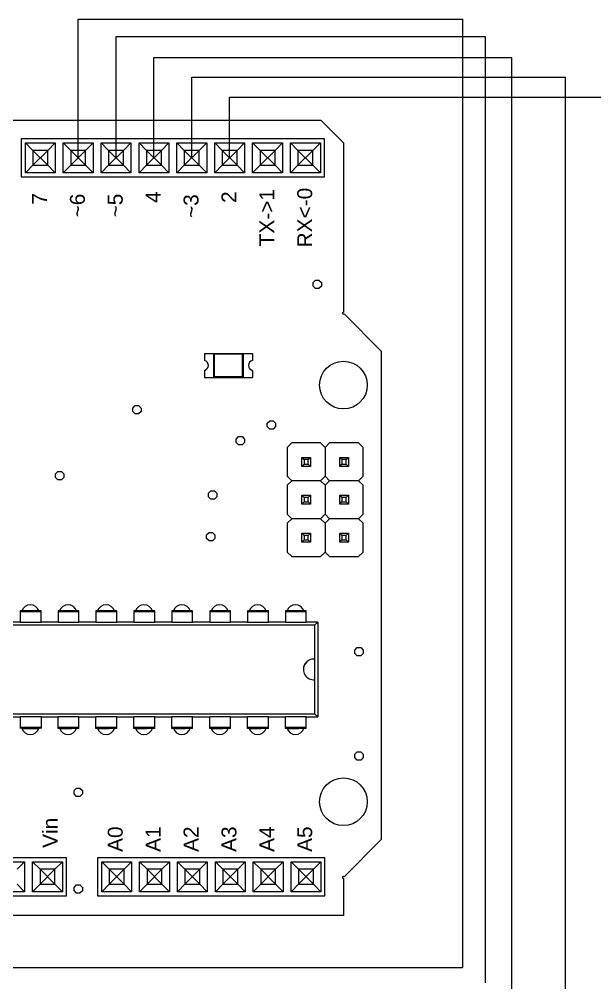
# Model space of a CAD drawing. Header units: millimetres. Extents: x 2530 to 3205, y 1639 to 2211.
# Drawn here: x 2965.3 to 3059.9, y 1765.6 to 1924 of the extents above; entities that cross this region are included whole.
import ezdxf

# ---------------------------------------------------------------- set-up
doc = ezdxf.new("R2010")
doc.units = ezdxf.units.MM
doc.linetypes.add('CONTINU', pattern=[0])
for name, color, linetype in [('1', 1, 'Continuous'), ('2', 2, 'CONTINU'), ('3', 3, 'CONTINU')]:
    doc.layers.add(name, color=color, linetype=linetype)
doc.styles.get("Standard").update_dxf_attribs({"font": 'arial.ttf'})

msp = doc.modelspace()

# ---------------------------------------------------------------- linework, layer by layer
at = {"color": 2}
for p, q in [((2974.97, 1901.21), (2974.97, 1923.98)), ((2974.97, 1923.98), (3038.17, 1923.98)), ((3038.17, 1923.98), (3038.17, 1768.04)), ((2827.46, 1768.04), (3038.17, 1768.04))]:
    msp.add_line(p, q, dxfattribs=at)
at = {"color": 180}
for p, q in [((2981.2, 1901.21), (2981.2, 1921.17)), ((2981.2, 1921.17), (3041.86, 1921.17)), ((3041.86, 1921.17), (3041.86, 1765.56))]:
    msp.add_line(p, q, dxfattribs=at)
at = {"color": 30}
for p, q in [((2987.43, 1901.21), (2987.43, 1917.7)), ((2987.43, 1917.7), (3046.19, 1917.7)), ((3046.19, 1917.7), (3046.19, 1762.39))]:
    msp.add_line(p, q, dxfattribs=at)
at = {"color": 54}
for p, q in [((2993.66, 1901.21), (2993.66, 1914.46)), ((2993.66, 1914.46), (3055.07, 1914.46)), ((3055.07, 1732.37), (3055.07, 1914.46))]:
    msp.add_line(p, q, dxfattribs=at)
at = {"color": 107}
for p, q in [((2999.88, 1901.21), (2999.88, 1911.19)), ((2999.88, 1911.19), (3131.01, 1911.19))]:
    msp.add_line(p, q, dxfattribs=at)
at = {"layer": '1', "color": 7, "linetype": 'Continuous', "lineweight": 15}
for p, q in [((2965.63, 1904.32), (2965.63, 1898.09)), ((3015.45, 1904.32), (2965.63, 1904.32)), ((3015.45, 1898.09), (3015.45, 1904.32)), ((2966.3, 1898.76), (2966.3, 1903.66)), ((2967.52, 1902.43), (2966.3, 1903.66)), ((2966.3, 1903.66), (2971.2, 1903.66)), ((2971.2, 1903.66), (2969.97, 1902.43)), ((2971.2, 1903.66), (2971.2, 1898.76)), ((2972.52, 1898.76), (2972.52, 1903.66)), ((2973.75, 1902.43), (2972.52, 1903.66)), ((2972.52, 1903.66), (2977.43, 1903.66)), ((2977.43, 1903.66), (2976.2, 1902.43)), ((2977.43, 1903.66), (2977.43, 1898.76)), ((2979.98, 1902.43), (2978.75, 1903.66)), ((2978.75, 1903.66), (2983.65, 1903.66)), ((2978.75, 1898.76), (2978.75, 1903.66)), ((2983.65, 1903.66), (2982.43, 1902.43)), ((2983.65, 1903.66), (2983.65, 1898.76)), ((2984.98, 1898.76), (2984.98, 1903.66)), ((2986.2, 1902.43), (2984.98, 1903.66)), ((2984.98, 1903.66), (2989.88, 1903.66)), ((2989.88, 1903.66), (2988.66, 1902.43)), ((2989.88, 1903.66), (2989.88, 1898.76)), ((2991.21, 1898.76), (2991.21, 1903.66)), ((2992.43, 1902.43), (2991.21, 1903.66)), ((2991.21, 1903.66), (2996.11, 1903.66)), ((2996.11, 1903.66), (2994.88, 1902.43)), ((2996.11, 1903.66), (2996.11, 1898.76)), ((2997.43, 1898.76), (2997.43, 1903.66)), ((2998.66, 1902.43), (2997.43, 1903.66)), ((2997.43, 1903.66), (3002.34, 1903.66)), ((3002.34, 1903.66), (3001.11, 1902.43)), ((3002.34, 1903.66), (3002.34, 1898.76)), ((3003.66, 1898.76), (3003.66, 1903.66)), ((3004.89, 1902.43), (3003.66, 1903.66)), ((3003.66, 1903.66), (3008.56, 1903.66)), ((3008.56, 1903.66), (3007.34, 1902.43)), ((3008.56, 1903.66), (3008.56, 1898.76)), ((3009.89, 1903.66), (3014.79, 1903.66)), ((3009.89, 1898.76), (3009.89, 1903.66)), ((3011.11, 1902.43), (3009.89, 1903.66)), ((3014.79, 1903.66), (3013.57, 1902.43)), ((3014.79, 1903.66), (3014.79, 1898.76)), ((2969.97, 1899.98), (2969.97, 1902.43)), ((2976.2, 1899.98), (2976.2, 1902.43)), ((2982.43, 1899.98), (2982.43, 1902.43)), ((2988.66, 1899.98), (2988.66, 1902.43)), ((2994.88, 1899.98), (2994.88, 1902.43)), ((3001.11, 1899.98), (3001.11, 1902.43)), ((3007.34, 1899.98), (3007.34, 1902.43)), ((3013.57, 1899.98), (3013.57, 1902.43)), ((2967.52, 1899.98), (2966.3, 1898.76)), ((2971.2, 1898.76), (2969.97, 1899.98)), ((2973.75, 1899.98), (2972.52, 1898.76)), ((2977.43, 1898.76), (2976.2, 1899.98)), ((2979.98, 1899.98), (2978.75, 1898.76)), ((2983.65, 1898.76), (2982.43, 1899.98)), ((2986.2, 1899.98), (2984.98, 1898.76)), ((2989.88, 1898.76), (2988.66, 1899.98)), ((2992.43, 1899.98), (2991.21, 1898.76)), ((2996.11, 1898.76), (2994.88, 1899.98)), ((2998.66, 1899.98), (2997.43, 1898.76)), ((3002.34, 1898.76), (3001.11, 1899.98)), ((3004.89, 1899.98), (3003.66, 1898.76)), ((3008.56, 1898.76), (3007.34, 1899.98)), ((3011.11, 1899.98), (3009.89, 1898.76)), ((3014.79, 1898.76), (3013.57, 1899.98)), ((2965.63, 1898.09), (3015.45, 1898.09)), ((2971.2, 1898.76), (2966.3, 1898.76)), ((2977.43, 1898.76), (2972.52, 1898.76)), ((2983.65, 1898.76), (2978.75, 1898.76)), ((2989.88, 1898.76), (2984.98, 1898.76)), ((2996.11, 1898.76), (2991.21, 1898.76)), ((3002.34, 1898.76), (2997.43, 1898.76)), ((3008.56, 1898.76), (3003.66, 1898.76)), ((3014.79, 1898.76), (3009.89, 1898.76)), ((3013.6, 1880.68), (3014, 1881.08)), ((3013.6, 1880.11), (3013.6, 1880.68)), ((3014, 1881.08), (3014.56, 1881.08)), ((3014.56, 1881.08), (3014.97, 1880.68)), ((3014.97, 1880.68), (3014.97, 1880.11)), ((3014, 1879.71), (3013.6, 1880.11)), ((3014.56, 1879.71), (3014, 1879.71)), ((3014.97, 1880.11), (3014.56, 1879.71)), ((2995.76, 1869.03), (3003.61, 1869.03)), ((2995.76, 1869.03), (2995.76, 1867.89)), ((2997.36, 1868.9), (2997.23, 1869.03)), ((2997.23, 1869.03), (2997.23, 1865.1)), ((2997.36, 1868.9), (2997.36, 1865.23)), ((3002.01, 1868.9), (2997.36, 1868.9)), ((3002.01, 1868.9), (3002.14, 1869.03)), ((3002.01, 1865.23), (3002.01, 1868.9)), ((3002.14, 1865.1), (3002.14, 1869.03)), ((3003.61, 1869.03), (3003.61, 1867.89)), ((2995.76, 1866.24), (2995.76, 1865.1)), ((2995.76, 1865.1), (3003.61, 1865.1)), ((2997.36, 1865.23), (2997.23, 1865.1)), ((2997.36, 1865.23), (3002.01, 1865.23)), ((3002.01, 1865.23), (3002.14, 1865.1)), ((3003.61, 1866.24), (3003.61, 1865.1)), ((2983.95, 1860.06), (2984.35, 1860.46)), ((2983.95, 1859.49), (2983.95, 1860.06)), ((2984.35, 1860.46), (2984.92, 1860.46)), ((2984.92, 1860.46), (2985.32, 1860.06)), ((2985.32, 1860.06), (2985.32, 1859.49)), ((2984.35, 1859.09), (2983.95, 1859.49)), ((2984.92, 1859.09), (2984.35, 1859.09)), ((2985.32, 1859.49), (2984.92, 1859.09)), ((3006.06, 1857.57), (3006.46, 1857.97)), ((3006.06, 1857), (3006.06, 1857.57)), ((3006.46, 1856.6), (3006.06, 1857)), ((3006.46, 1857.97), (3007.03, 1857.97)), ((3007.03, 1857.97), (3007.43, 1857.57)), ((3007.43, 1857), (3007.03, 1856.6)), ((3007.43, 1857.57), (3007.43, 1857)), ((3000.95, 1854.96), (3001.36, 1855.36)), ((3001.36, 1855.36), (3001.92, 1855.36)), ((3001.92, 1855.36), (3002.32, 1854.96)), ((3007.03, 1856.6), (3006.46, 1856.6)), ((3000.95, 1854.39), (3000.95, 1854.96)), ((3001.36, 1853.99), (3000.95, 1854.39)), ((3001.92, 1853.99), (3001.36, 1853.99)), ((3002.32, 1854.39), (3001.92, 1853.99)), ((3002.32, 1854.96), (3002.32, 1854.39)), ((3010.08, 1854.32), (3009.34, 1853.58)), ((3014.83, 1854.32), (3010.08, 1854.32)), ((3015.57, 1853.58), (3014.83, 1854.32)), ((3016.31, 1854.32), (3015.57, 1853.58)), ((3021.06, 1854.32), (3016.31, 1854.32)), ((3021.8, 1853.58), (3021.06, 1854.32)), ((3009.34, 1853.58), (3009.34, 1848.83)), ((3015.57, 1853.58), (3015.57, 1848.83)), ((3021.8, 1848.83), (3021.8, 1853.58)), ((3011.75, 1850.47), (3011.75, 1851.94)), ((3011.75, 1851.94), (3012.12, 1851.57)), ((3011.75, 1851.94), (3013.16, 1851.94)), ((3011.75, 1850.47), (3012.12, 1850.84)), ((3013.16, 1850.47), (3011.75, 1850.47)), ((3012.8, 1851.57), (3013.16, 1851.94)), ((3012.8, 1850.84), (3013.16, 1850.47)), ((3013.16, 1851.94), (3013.16, 1850.47)), ((3017.98, 1850.47), (3017.98, 1851.94)), ((3017.98, 1851.94), (3018.34, 1851.57)), ((3017.98, 1851.94), (3019.39, 1851.94)), ((3017.98, 1850.47), (3018.34, 1850.84)), ((3019.39, 1850.47), (3017.98, 1850.47)), ((3019.02, 1851.57), (3019.39, 1851.94)), ((3019.02, 1850.84), (3019.39, 1850.47)), ((3019.39, 1851.94), (3019.39, 1850.47)), ((2971.25, 1849.23), (2971.65, 1849.63)), ((2971.25, 1848.66), (2971.25, 1849.23)), ((2971.65, 1849.63), (2972.22, 1849.63)), ((2972.22, 1849.63), (2972.62, 1849.23)), ((2972.62, 1849.23), (2972.62, 1848.66)), ((2971.65, 1848.26), (2971.25, 1848.66)), ((2972.22, 1848.26), (2971.65, 1848.26)), ((2972.62, 1848.66), (2972.22, 1848.26)), ((3009.34, 1848.83), (3010.08, 1848.09)), ((3010.08, 1848.09), (3009.34, 1847.35)), ((3009.34, 1847.35), (3009.34, 1842.6)), ((3014.83, 1848.09), (3010.08, 1848.09)), ((3014.83, 1848.09), (3015.57, 1848.83)), ((3015.57, 1847.35), (3014.83, 1848.09)), ((3015.57, 1848.83), (3016.31, 1848.09)), ((3016.31, 1848.09), (3015.57, 1847.35)), ((3015.57, 1847.35), (3015.57, 1842.6)), ((3021.06, 1848.09), (3016.31, 1848.09)), ((3021.06, 1848.09), (3021.8, 1848.83)), ((3021.8, 1847.35), (3021.06, 1848.09)), ((3021.8, 1842.6), (3021.8, 1847.35)), ((2996.41, 1846.05), (2996.81, 1846.45)), ((2996.41, 1845.48), (2996.41, 1846.05)), ((2996.81, 1846.45), (2997.38, 1846.45)), ((2997.38, 1846.45), (2997.78, 1846.05)), ((2997.78, 1846.05), (2997.78, 1845.48)), ((3011.75, 1844.24), (3011.75, 1845.71)), ((3011.75, 1845.71), (3012.12, 1845.34)), ((3011.75, 1845.71), (3013.16, 1845.71)), ((3012.8, 1845.34), (3013.16, 1845.71)), ((3013.16, 1845.71), (3013.16, 1844.24)), ((3017.98, 1844.24), (3017.98, 1845.71)), ((3017.98, 1845.71), (3018.34, 1845.34)), ((3017.98, 1845.71), (3019.39, 1845.71)), ((3019.02, 1845.34), (3019.39, 1845.71)), ((3019.39, 1845.71), (3019.39, 1844.24)), ((2996.81, 1845.08), (2996.41, 1845.48)), ((2997.38, 1845.08), (2996.81, 1845.08)), ((2997.78, 1845.48), (2997.38, 1845.08)), ((3011.75, 1844.24), (3012.12, 1844.61)), ((3013.16, 1844.24), (3011.75, 1844.24)), ((3012.8, 1844.61), (3013.16, 1844.24)), ((3017.98, 1844.24), (3018.34, 1844.61)), ((3019.39, 1844.24), (3017.98, 1844.24)), ((3019.02, 1844.61), (3019.39, 1844.24)), ((3009.34, 1842.6), (3010.08, 1841.86)), ((3014.83, 1841.86), (3015.57, 1842.6)), ((3015.57, 1842.6), (3016.31, 1841.86)), ((3021.06, 1841.86), (3021.8, 1842.6)), ((3010.08, 1841.86), (3009.34, 1841.13)), ((3009.34, 1841.13), (3009.34, 1836.37)), ((3014.83, 1841.86), (3010.08, 1841.86)), ((3015.57, 1841.13), (3014.83, 1841.86)), ((3016.31, 1841.86), (3015.57, 1841.13)), ((3015.57, 1841.13), (3015.57, 1836.37)), ((3021.06, 1841.86), (3016.31, 1841.86)), ((3021.8, 1841.13), (3021.06, 1841.86)), ((3021.8, 1836.37), (3021.8, 1841.13)), ((2996.1, 1839.2), (2996.5, 1839.6)), ((2996.5, 1839.6), (2997.07, 1839.6)), ((2997.07, 1839.6), (2997.47, 1839.2)), ((3011.75, 1838.01), (3011.75, 1839.48)), ((3011.75, 1839.48), (3012.12, 1839.12)), ((3011.75, 1839.48), (3013.16, 1839.48)), ((3012.8, 1839.12), (3013.16, 1839.48)), ((3013.16, 1839.48), (3013.16, 1838.01)), ((3017.98, 1839.48), (3018.34, 1839.12)), ((3017.98, 1839.48), (3019.39, 1839.48)), ((3017.98, 1838.01), (3017.98, 1839.48)), ((3019.02, 1839.12), (3019.39, 1839.48)), ((3019.39, 1839.48), (3019.39, 1838.01)), ((2996.1, 1838.63), (2996.1, 1839.2)), ((2996.5, 1838.23), (2996.1, 1838.63)), ((2997.07, 1838.23), (2996.5, 1838.23)), ((2997.47, 1838.63), (2997.07, 1838.23)), ((2997.47, 1839.2), (2997.47, 1838.63)), ((3011.75, 1838.01), (3012.12, 1838.38)), ((3013.16, 1838.01), (3011.75, 1838.01)), ((3012.8, 1838.38), (3013.16, 1838.01)), ((3017.98, 1838.01), (3018.34, 1838.38)), ((3019.39, 1838.01), (3017.98, 1838.01)), ((3019.02, 1838.38), (3019.39, 1838.01)), ((3009.34, 1836.37), (3010.08, 1835.63)), ((3014.83, 1835.63), (3015.57, 1836.37)), ((3015.57, 1836.37), (3016.31, 1835.63)), ((3021.06, 1835.63), (3021.8, 1836.37)), ((3010.08, 1835.63), (3014.83, 1835.63)), ((3016.31, 1835.63), (3021.06, 1835.63)), ((2965.46, 1826.71), (2965.46, 1824.8)), ((2968.88, 1826.71), (2965.46, 1826.71)), ((2968.88, 1824.8), (2968.88, 1826.71)), ((2971.69, 1826.71), (2971.69, 1824.8)), ((2975.11, 1826.71), (2971.69, 1826.71)), ((2975.11, 1824.8), (2975.11, 1826.71)), ((2977.91, 1826.71), (2977.91, 1824.8)), ((2981.34, 1826.71), (2977.91, 1826.71)), ((2981.34, 1824.8), (2981.34, 1826.71)), ((2984.14, 1826.71), (2984.14, 1824.8)), ((2987.57, 1826.71), (2984.14, 1826.71)), ((2987.57, 1824.8), (2987.57, 1826.71)), ((2990.37, 1826.71), (2990.37, 1824.8)), ((2993.79, 1826.71), (2990.37, 1826.71)), ((2993.79, 1824.8), (2993.79, 1826.71)), ((2996.6, 1826.71), (2996.6, 1824.8)), ((3000.02, 1826.71), (2996.6, 1826.71)), ((3000.02, 1824.8), (3000.02, 1826.71)), ((3002.82, 1826.71), (3002.82, 1824.8)), ((3006.25, 1826.71), (3002.82, 1826.71)), ((3006.25, 1824.8), (3006.25, 1826.71)), ((3009.05, 1826.71), (3009.05, 1824.8)), ((3012.48, 1826.71), (3009.05, 1826.71)), ((3012.48, 1824.8), (3012.48, 1826.71)), ((2968.88, 1826.55), (2965.46, 1826.55)), ((2975.11, 1826.55), (2971.69, 1826.55)), ((2981.34, 1826.55), (2977.91, 1826.55)), ((2987.57, 1826.55), (2984.14, 1826.55)), ((2993.79, 1826.55), (2990.37, 1826.55)), ((3000.02, 1826.55), (2996.6, 1826.55)), ((3006.25, 1826.55), (3002.82, 1826.55)), ((3012.48, 1826.55), (3009.05, 1826.55)), ((3013.85, 1824.36), (2926.72, 1824.36)), ((2965.46, 1824.84), (2962.66, 1824.84)), ((2968.88, 1824.8), (2965.46, 1824.8)), ((2971.69, 1824.84), (2968.88, 1824.84)), ((2975.11, 1824.8), (2971.69, 1824.8)), ((2977.91, 1824.84), (2975.11, 1824.84)), ((2981.34, 1824.8), (2977.91, 1824.8)), ((2984.14, 1824.84), (2981.34, 1824.84)), ((2987.57, 1824.8), (2984.14, 1824.8)), ((2990.37, 1824.84), (2987.57, 1824.84)), ((2993.79, 1824.8), (2990.37, 1824.8)), ((2996.6, 1824.84), (2993.79, 1824.84)), ((3000.02, 1824.8), (2996.6, 1824.8)), ((3002.82, 1824.84), (3000.02, 1824.84)), ((3006.25, 1824.8), (3002.82, 1824.8)), ((3009.05, 1824.84), (3006.25, 1824.84)), ((3012.48, 1824.8), (3009.05, 1824.8)), ((3014.35, 1824.84), (3012.48, 1824.84)), ((3013.85, 1824.36), (3014.35, 1824.84)), ((3013.85, 1824.36), (3013.85, 1818.78)), ((3014.35, 1824.84), (3014.35, 1809.27)), ((3020.45, 1820.27), (3020.85, 1820.67)), ((3020.85, 1820.67), (3021.42, 1820.67)), ((3021.42, 1820.67), (3021.82, 1820.27)), ((3013.85, 1818.78), (3013.87, 1818.78)), ((3013.87, 1815.37), (3013.87, 1818.78)), ((3020.45, 1819.7), (3020.45, 1820.27)), ((3020.85, 1819.3), (3020.45, 1819.7)), ((3021.42, 1819.3), (3020.85, 1819.3)), ((3021.82, 1819.7), (3021.42, 1819.3)), ((3021.82, 1820.27), (3021.82, 1819.7)), ((3013.85, 1815.37), (3013.85, 1809.79)), ((3013.87, 1815.37), (3013.85, 1815.37)), ((2926.72, 1809.79), (3013.85, 1809.79)), ((2962.66, 1809.27), (2965.46, 1809.27)), ((2965.46, 1809.31), (2968.88, 1809.31)), ((2965.46, 1809.31), (2965.46, 1807.37)), ((2968.88, 1809.31), (2968.88, 1807.37)), ((2968.88, 1809.27), (2971.69, 1809.27)), ((2971.69, 1809.31), (2975.11, 1809.31)), ((2971.69, 1807.37), (2971.69, 1809.31)), ((2975.11, 1807.37), (2975.11, 1809.31)), ((2975.11, 1809.27), (2977.91, 1809.27)), ((2977.91, 1809.31), (2981.34, 1809.31)), ((2977.91, 1807.37), (2977.91, 1809.31)), ((2981.34, 1807.37), (2981.34, 1809.31)), ((2981.34, 1809.27), (2984.14, 1809.27)), ((2984.14, 1809.31), (2987.57, 1809.31)), ((2984.14, 1807.37), (2984.14, 1809.31)), ((2987.57, 1807.37), (2987.57, 1809.31)), ((2987.57, 1809.27), (2990.37, 1809.27)), ((2990.37, 1809.31), (2993.79, 1809.31)), ((2990.37, 1807.37), (2990.37, 1809.31)), ((2993.79, 1807.37), (2993.79, 1809.31)), ((2993.79, 1809.27), (2996.6, 1809.27)), ((2996.6, 1809.31), (3000.02, 1809.31)), ((2996.6, 1807.37), (2996.6, 1809.31)), ((3000.02, 1807.37), (3000.02, 1809.31)), ((3000.02, 1809.27), (3002.82, 1809.27)), ((3002.82, 1809.31), (3006.25, 1809.31)), ((3002.82, 1807.37), (3002.82, 1809.31)), ((3006.25, 1807.37), (3006.25, 1809.31)), ((3006.25, 1809.27), (3009.05, 1809.27)), ((3009.05, 1809.31), (3012.48, 1809.31)), ((3009.05, 1807.37), (3009.05, 1809.31)), ((3012.48, 1807.37), (3012.48, 1809.31)), ((3012.48, 1809.27), (3014.35, 1809.27)), ((3014.35, 1809.27), (3013.85, 1809.79)), ((2965.46, 1807.56), (2968.88, 1807.56)), ((2968.88, 1807.4), (2965.46, 1807.4)), ((2965.72, 1807.37), (2966.7, 1807.37)), ((2966.7, 1807.37), (2966.7, 1807.35)), ((2966.7, 1807.35), (2967.64, 1807.35)), ((2967.64, 1807.37), (2968.5, 1807.37)), ((2967.64, 1807.35), (2967.64, 1807.37)), ((2971.69, 1807.56), (2975.11, 1807.56)), ((2971.69, 1807.4), (2975.11, 1807.4)), ((2971.94, 1807.37), (2972.93, 1807.37)), ((2972.93, 1807.37), (2972.93, 1807.35)), ((2972.93, 1807.35), (2973.87, 1807.35)), ((2974.72, 1807.37), (2973.87, 1807.37)), ((2973.87, 1807.35), (2973.87, 1807.37)), ((2977.91, 1807.56), (2981.34, 1807.56)), ((2977.91, 1807.4), (2981.34, 1807.4)), ((2978.17, 1807.37), (2979.16, 1807.37)), ((2979.16, 1807.37), (2979.16, 1807.35)), ((2979.16, 1807.35), (2980.09, 1807.35)), ((2980.95, 1807.37), (2980.09, 1807.37)), ((2980.09, 1807.35), (2980.09, 1807.37)), ((2984.14, 1807.56), (2987.57, 1807.56)), ((2984.14, 1807.4), (2987.57, 1807.4)), ((2984.4, 1807.37), (2985.39, 1807.37)), ((2985.39, 1807.37), (2985.39, 1807.35)), ((2985.39, 1807.35), (2986.32, 1807.35)), ((2987.18, 1807.37), (2986.32, 1807.37)), ((2986.32, 1807.35), (2986.32, 1807.37)), ((2990.37, 1807.56), (2993.79, 1807.56)), ((2990.37, 1807.4), (2993.79, 1807.4)), ((2990.63, 1807.37), (2991.61, 1807.37)), ((2991.61, 1807.37), (2991.61, 1807.35)), ((2991.61, 1807.35), (2992.55, 1807.35)), ((2993.41, 1807.37), (2992.55, 1807.37)), ((2992.55, 1807.35), (2992.55, 1807.37)), ((2996.6, 1807.56), (3000.02, 1807.56)), ((2996.6, 1807.4), (3000.02, 1807.4)), ((2996.85, 1807.37), (2997.84, 1807.37)), ((2997.84, 1807.37), (2997.84, 1807.35)), ((2997.84, 1807.35), (2998.78, 1807.35)), ((2999.63, 1807.37), (2998.78, 1807.37)), ((2998.78, 1807.35), (2998.78, 1807.37)), ((3002.82, 1807.56), (3006.25, 1807.56)), ((3002.82, 1807.4), (3006.25, 1807.4)), ((3003.08, 1807.37), (3004.07, 1807.37)), ((3004.07, 1807.37), (3004.07, 1807.35)), ((3004.07, 1807.35), (3005, 1807.35)), ((3005.86, 1807.37), (3005, 1807.37)), ((3005, 1807.35), (3005, 1807.37)), ((3009.05, 1807.56), (3012.48, 1807.56)), ((3009.05, 1807.4), (3012.48, 1807.4)), ((3009.31, 1807.37), (3010.3, 1807.37)), ((3010.3, 1807.37), (3010.3, 1807.35)), ((3010.3, 1807.35), (3011.23, 1807.35)), ((3012.09, 1807.37), (3011.23, 1807.37)), ((3011.23, 1807.35), (3011.23, 1807.37)), ((3020.45, 1803.14), (3020.85, 1803.54)), ((3020.45, 1802.57), (3020.45, 1803.14)), ((3020.85, 1803.54), (3021.42, 1803.54)), ((3021.42, 1803.54), (3021.82, 1803.14)), ((3021.82, 1803.14), (3021.82, 1802.57)), ((3020.85, 1802.17), (3020.45, 1802.57)), ((3021.42, 1802.17), (3020.85, 1802.17)), ((3021.82, 1802.57), (3021.42, 1802.17)), ((2974.3, 1797.16), (2974.7, 1797.56)), ((2974.3, 1796.6), (2974.3, 1797.16)), ((2974.7, 1796.19), (2974.3, 1796.6)), ((2974.7, 1797.56), (2975.27, 1797.56)), ((2975.27, 1797.56), (2975.67, 1797.16)), ((2975.67, 1796.6), (2975.27, 1796.19)), ((2975.67, 1797.16), (2975.67, 1796.6)), ((2975.27, 1796.19), (2974.7, 1796.19)), ((2973.05, 1786.1), (2935.68, 1786.1)), ((2973.05, 1779.87), (2973.05, 1786.1)), ((3015.55, 1786.1), (2978.18, 1786.1)), ((2978.18, 1786.1), (2978.18, 1779.87)), ((3015.55, 1779.87), (3015.55, 1786.1)), ((2961.26, 1785.44), (2966.16, 1785.44)), ((2966.16, 1785.44), (2964.93, 1784.21)), ((2966.16, 1785.44), (2966.16, 1780.53)), ((2967.48, 1780.53), (2967.48, 1785.44)), ((2968.71, 1784.21), (2967.48, 1785.44)), ((2967.48, 1785.44), (2972.39, 1785.44)), ((2972.39, 1785.44), (2971.16, 1784.21)), ((2971.16, 1781.76), (2971.16, 1784.21)), ((2972.39, 1785.44), (2972.39, 1780.53)), ((2978.85, 1780.53), (2978.85, 1785.44)), ((2980.07, 1784.21), (2978.85, 1785.44)), ((2978.85, 1785.44), (2983.75, 1785.44)), ((2983.75, 1785.44), (2982.52, 1784.21)), ((2982.52, 1781.76), (2982.52, 1784.21)), ((2983.75, 1785.44), (2983.75, 1780.53)), ((2986.3, 1784.21), (2985.07, 1785.44)), ((2985.07, 1785.44), (2989.98, 1785.44)), ((2985.07, 1780.53), (2985.07, 1785.44)), ((2989.98, 1785.44), (2988.75, 1784.21)), ((2988.75, 1781.76), (2988.75, 1784.21)), ((2989.98, 1785.44), (2989.98, 1780.53)), ((2992.53, 1784.21), (2991.3, 1785.44)), ((2991.3, 1785.44), (2996.2, 1785.44)), ((2991.3, 1780.53), (2991.3, 1785.44)), ((2996.2, 1785.44), (2994.98, 1784.21)), ((2994.98, 1781.76), (2994.98, 1784.21)), ((2996.2, 1785.44), (2996.2, 1780.53)), ((2998.75, 1784.21), (2997.53, 1785.44)), ((2997.53, 1785.44), (3002.43, 1785.44)), ((2997.53, 1780.53), (2997.53, 1785.44)), ((3002.43, 1785.44), (3001.21, 1784.21)), ((3001.21, 1781.76), (3001.21, 1784.21)), ((3002.43, 1785.44), (3002.43, 1780.53)), ((3003.76, 1780.53), (3003.76, 1785.44)), ((3004.98, 1784.21), (3003.76, 1785.44)), ((3003.76, 1785.44), (3008.66, 1785.44)), ((3008.66, 1785.44), (3007.43, 1784.21)), ((3007.43, 1781.76), (3007.43, 1784.21)), ((3008.66, 1785.44), (3008.66, 1780.53)), ((3009.98, 1780.53), (3009.98, 1785.44)), ((3011.21, 1784.21), (3009.98, 1785.44)), ((3009.98, 1785.44), (3014.89, 1785.44)), ((3014.89, 1785.44), (3013.66, 1784.21)), ((3013.66, 1781.76), (3013.66, 1784.21)), ((3014.89, 1785.44), (3014.89, 1780.53)), ((2966.16, 1780.53), (2964.93, 1781.76)), ((2968.71, 1781.76), (2967.48, 1780.53)), ((2972.39, 1780.53), (2971.16, 1781.76)), ((2974.3, 1781.22), (2974.7, 1781.63)), ((2974.3, 1780.72), (2974.3, 1781.28)), ((2974.3, 1780.66), (2974.3, 1781.22)), ((2974.7, 1780.31), (2974.3, 1780.72)), ((2974.7, 1781.63), (2975.27, 1781.63)), ((2975.27, 1781.63), (2975.67, 1781.22)), ((2975.67, 1780.72), (2975.27, 1780.31)), ((2975.67, 1781.28), (2975.67, 1780.72)), ((2975.67, 1781.22), (2975.67, 1780.66)), ((2980.07, 1781.76), (2978.85, 1780.53)), ((2983.75, 1780.53), (2982.52, 1781.76)), ((2986.3, 1781.76), (2985.07, 1780.53)), ((2989.98, 1780.53), (2988.75, 1781.76)), ((2992.53, 1781.76), (2991.3, 1780.53)), ((2996.2, 1780.53), (2994.98, 1781.76)), ((2998.75, 1781.76), (2997.53, 1780.53)), ((3002.43, 1780.53), (3001.21, 1781.76)), ((3004.98, 1781.76), (3003.76, 1780.53)), ((3008.66, 1780.53), (3007.43, 1781.76)), ((3011.21, 1781.76), (3009.98, 1780.53)), ((3014.89, 1780.53), (3013.66, 1781.76)), ((2935.68, 1779.87), (2973.05, 1779.87)), ((2966.16, 1780.53), (2961.26, 1780.53)), ((2972.39, 1780.53), (2967.48, 1780.53)), ((2974.7, 1780.26), (2974.3, 1780.66)), ((2975.27, 1780.31), (2974.7, 1780.31)), ((2975.27, 1780.26), (2974.7, 1780.26)), ((2975.67, 1780.66), (2975.27, 1780.26)), ((2978.18, 1779.87), (3015.55, 1779.87)), ((2983.75, 1780.53), (2978.85, 1780.53)), ((2989.98, 1780.53), (2985.07, 1780.53)), ((2996.2, 1780.53), (2991.3, 1780.53)), ((3002.43, 1780.53), (2997.53, 1780.53)), ((3008.66, 1780.53), (3003.76, 1780.53)), ((3014.89, 1780.53), (3009.98, 1780.53))]:
    msp.add_line(p, q, dxfattribs=at)
for centre in [(3018.58, 1863.83), (3018.58, 1795.32)]:
    msp.add_circle(centre, 3.92, dxfattribs=at)
for centre, radius, start, end in [((2995.52, 1867.07), 0.858, 286.6015, 73.3985), ((3003.85, 1867.07), 0.858, 106.6015, 253.3985), ((2967.11, 1826.24), 1.47, 18.6374, 161.3626), ((2973.33, 1826.24), 1.47, 18.6374, 161.3626), ((2979.56, 1826.24), 1.47, 18.6374, 161.3626), ((2985.79, 1826.24), 1.47, 18.6374, 161.3626), ((2992.02, 1826.24), 1.47, 18.6374, 161.3626), ((2998.24, 1826.24), 1.47, 18.6374, 161.3626), ((3004.47, 1826.24), 1.47, 18.6374, 161.3626), ((3010.7, 1826.24), 1.47, 18.6374, 161.3626), ((3013.71, 1817.08), 1.71, 85.3862, 274.6138), ((3013.71, 1817.07), 1.71, 84.8227, 179.9996), ((2967.11, 1807.85), 1.47, 199.0873, 340.8925), ((2973.33, 1807.85), 1.47, 199.0873, 340.8925), ((2979.56, 1807.85), 1.47, 199.0873, 340.8925), ((2985.79, 1807.85), 1.47, 199.0873, 340.8925), ((2992.02, 1807.85), 1.47, 199.0873, 340.8925), ((2998.24, 1807.85), 1.47, 199.0873, 340.8925), ((3004.47, 1807.85), 1.47, 199.0873, 340.8925), ((3010.7, 1807.85), 1.47, 199.0873, 340.8925)]:
    msp.add_arc(centre, radius, start, end, dxfattribs=at)
at = {"layer": '2', "color": 7, "linetype": 'Continuous', "lineweight": 15}
for p, q in [((2967.52, 1902.43), (2967.52, 1899.98)), ((2969.97, 1902.43), (2967.52, 1902.43)), ((2973.75, 1902.43), (2973.75, 1899.98)), ((2976.2, 1902.43), (2973.75, 1902.43)), ((2979.98, 1902.43), (2979.98, 1899.98)), ((2982.43, 1902.43), (2979.98, 1902.43)), ((2986.2, 1902.43), (2986.2, 1899.98)), ((2988.66, 1902.43), (2986.2, 1902.43)), ((2992.43, 1902.43), (2992.43, 1899.98)), ((2994.88, 1902.43), (2992.43, 1902.43)), ((2998.66, 1902.43), (2998.66, 1899.98)), ((3001.11, 1902.43), (2998.66, 1902.43)), ((3004.89, 1902.43), (3004.89, 1899.98)), ((3007.34, 1902.43), (3004.89, 1902.43)), ((3011.11, 1902.43), (3011.11, 1899.98)), ((3013.57, 1902.43), (3011.11, 1902.43)), ((2967.52, 1899.98), (2969.97, 1899.98)), ((2973.75, 1899.98), (2976.2, 1899.98)), ((2979.98, 1899.98), (2982.43, 1899.98)), ((2986.2, 1899.98), (2988.66, 1899.98)), ((2992.43, 1899.98), (2994.88, 1899.98)), ((2998.66, 1899.98), (3001.11, 1899.98)), ((3004.89, 1899.98), (3007.34, 1899.98)), ((3011.11, 1899.98), (3013.57, 1899.98)), ((3012.12, 1851.57), (3012.12, 1850.84)), ((3012.8, 1851.57), (3012.12, 1851.57)), ((3012.12, 1850.84), (3012.8, 1850.84)), ((3012.8, 1850.84), (3012.8, 1851.57)), ((3018.34, 1851.57), (3018.34, 1850.84)), ((3019.02, 1851.57), (3018.34, 1851.57)), ((3018.34, 1850.84), (3019.02, 1850.84)), ((3019.02, 1850.84), (3019.02, 1851.57)), ((3012.12, 1845.34), (3012.12, 1844.61)), ((3012.8, 1845.34), (3012.12, 1845.34)), ((3012.12, 1844.61), (3012.8, 1844.61)), ((3012.8, 1844.61), (3012.8, 1845.34)), ((3018.34, 1845.34), (3018.34, 1844.61)), ((3019.02, 1845.34), (3018.34, 1845.34)), ((3018.34, 1844.61), (3019.02, 1844.61)), ((3019.02, 1844.61), (3019.02, 1845.34)), ((3012.12, 1839.12), (3012.12, 1838.38)), ((3012.8, 1839.12), (3012.12, 1839.12)), ((3012.12, 1838.38), (3012.8, 1838.38)), ((3012.8, 1838.38), (3012.8, 1839.12)), ((3018.34, 1839.12), (3018.34, 1838.38)), ((3019.02, 1839.12), (3018.34, 1839.12)), ((3018.34, 1838.38), (3019.02, 1838.38)), ((3019.02, 1838.38), (3019.02, 1839.12)), ((2968.71, 1784.21), (2968.71, 1781.76)), ((2971.16, 1784.21), (2968.71, 1784.21)), ((2980.07, 1784.21), (2980.07, 1781.76)), ((2982.52, 1784.21), (2980.07, 1784.21)), ((2986.3, 1784.21), (2986.3, 1781.76)), ((2988.75, 1784.21), (2986.3, 1784.21)), ((2992.53, 1784.21), (2992.53, 1781.76)), ((2994.98, 1784.21), (2992.53, 1784.21)), ((2998.75, 1784.21), (2998.75, 1781.76)), ((3001.21, 1784.21), (2998.75, 1784.21)), ((3004.98, 1784.21), (3004.98, 1781.76)), ((3007.43, 1784.21), (3004.98, 1784.21)), ((3011.21, 1784.21), (3011.21, 1781.76)), ((3013.66, 1784.21), (3011.21, 1784.21)), ((2968.71, 1781.76), (2971.16, 1781.76)), ((2980.07, 1781.76), (2982.52, 1781.76)), ((2986.3, 1781.76), (2988.75, 1781.76)), ((2992.53, 1781.76), (2994.98, 1781.76)), ((2998.75, 1781.76), (3001.21, 1781.76)), ((3004.98, 1781.76), (3007.43, 1781.76)), ((3011.21, 1781.76), (3013.66, 1781.76))]:
    msp.add_line(p, q, dxfattribs=at)
at = {"layer": '2', "color": 7}
for p, q in [((2967.52, 1902.43), (2969.97, 1899.98)), ((2969.97, 1902.43), (2967.52, 1899.98)), ((2969.97, 1899.98), (2969.97, 1902.43)), ((2973.75, 1902.43), (2976.2, 1899.98)), ((2976.2, 1902.43), (2973.75, 1899.98)), ((2976.2, 1899.98), (2976.2, 1902.43)), ((2979.98, 1902.43), (2982.43, 1899.98)), ((2982.43, 1902.43), (2979.98, 1899.98)), ((2982.43, 1899.98), (2982.43, 1902.43)), ((2986.2, 1902.43), (2988.66, 1899.98)), ((2988.66, 1902.43), (2986.2, 1899.98)), ((2988.66, 1899.98), (2988.66, 1902.43)), ((2992.43, 1902.43), (2994.88, 1899.98)), ((2994.88, 1902.43), (2992.43, 1899.98)), ((2994.88, 1899.98), (2994.88, 1902.43)), ((2998.66, 1902.43), (3001.11, 1899.98)), ((3001.11, 1902.43), (2998.66, 1899.98)), ((3001.11, 1899.98), (3001.11, 1902.43)), ((3004.89, 1902.43), (3007.34, 1899.98)), ((3007.34, 1902.43), (3004.89, 1899.98)), ((3007.34, 1899.98), (3007.34, 1902.43)), ((3011.11, 1902.43), (3013.57, 1899.98)), ((3013.57, 1902.43), (3011.11, 1899.98)), ((3013.57, 1899.98), (3013.57, 1902.43)), ((2968.71, 1784.21), (2971.16, 1781.76)), ((2971.16, 1784.21), (2968.71, 1781.76)), ((2971.16, 1781.76), (2971.16, 1784.21)), ((2980.07, 1784.21), (2982.52, 1781.76)), ((2982.52, 1784.21), (2980.07, 1781.76)), ((2982.52, 1781.76), (2982.52, 1784.21)), ((2986.3, 1784.21), (2988.75, 1781.76)), ((2988.75, 1784.21), (2986.3, 1781.76)), ((2988.75, 1781.76), (2988.75, 1784.21)), ((2992.53, 1784.21), (2994.98, 1781.76)), ((2994.98, 1784.21), (2992.53, 1781.76)), ((2994.98, 1781.76), (2994.98, 1784.21)), ((2998.75, 1784.21), (3001.21, 1781.76)), ((3001.21, 1784.21), (2998.75, 1781.76)), ((3001.21, 1781.76), (3001.21, 1784.21)), ((3004.98, 1784.21), (3007.43, 1781.76)), ((3007.43, 1784.21), (3004.98, 1781.76)), ((3007.43, 1781.76), (3007.43, 1784.21)), ((3011.21, 1784.21), (3013.66, 1781.76)), ((3013.66, 1784.21), (3011.21, 1781.76)), ((3013.66, 1781.76), (3013.66, 1784.21))]:
    msp.add_line(p, q, dxfattribs=at)
at = {"layer": '3', "color": 7, "linetype": 'Continuous', "lineweight": 15}
for p, q in [((2856.66, 1907.42), (3014.84, 1907.42)), ((3014.84, 1907.42), (3018.58, 1903.68)), ((3018.58, 1903.68), (3018.58, 1875.81)), ((3018.69, 1875.55), (3024.81, 1869.43)), ((3024.81, 1869.43), (3024.81, 1789.1)), ((3024.81, 1789.1), (3018.69, 1782.98)), ((3018.58, 1782.71), (3018.58, 1776.64)), ((3018.58, 1776.64), (2856.66, 1776.64))]:
    msp.add_line(p, q, dxfattribs=at)
for centre, start, end in [((3018.58, 1875.66), 90, 315), ((3018.58, 1782.87), 45, 270)]:
    msp.add_arc(centre, 0.156, start, end, dxfattribs=at)

# ---------------------------------------------------------------- texts
at = {"layer": '2', "color": 7}
for s, height, p in [('7', 2.45, (2969.85, 1893.51)), ('~6', 2.452, (2976.08, 1891.4)), ('~5', 2.452, (2982.3, 1891.4)), ('4', 2.45, (2988.53, 1893.78)), ('~3', 2.452, (2994.76, 1891.31)), ('2', 2.45, (3000.99, 1893.78)), ('TX->1', 2.452, (3007.21, 1886.65)), ('RX<-0', 2.452, (3013.44, 1886.47)), ('Vin', 2.452, (2971.6, 1787.73)), ('A0', 2.452, (2982.3, 1787.07)), ('A1', 2.452, (2988.53, 1787.07)), ('A2', 2.452, (2994.76, 1787.07)), ('A3', 2.452, (3000.99, 1787.07)), ('A4', 2.452, (3007.21, 1787.07)), ('A5', 2.452, (3013.44, 1787.07))]:
    msp.add_text(s, height=height, rotation=90, dxfattribs=at).set_placement(p)

doc.saveas('drawing.dxf')
